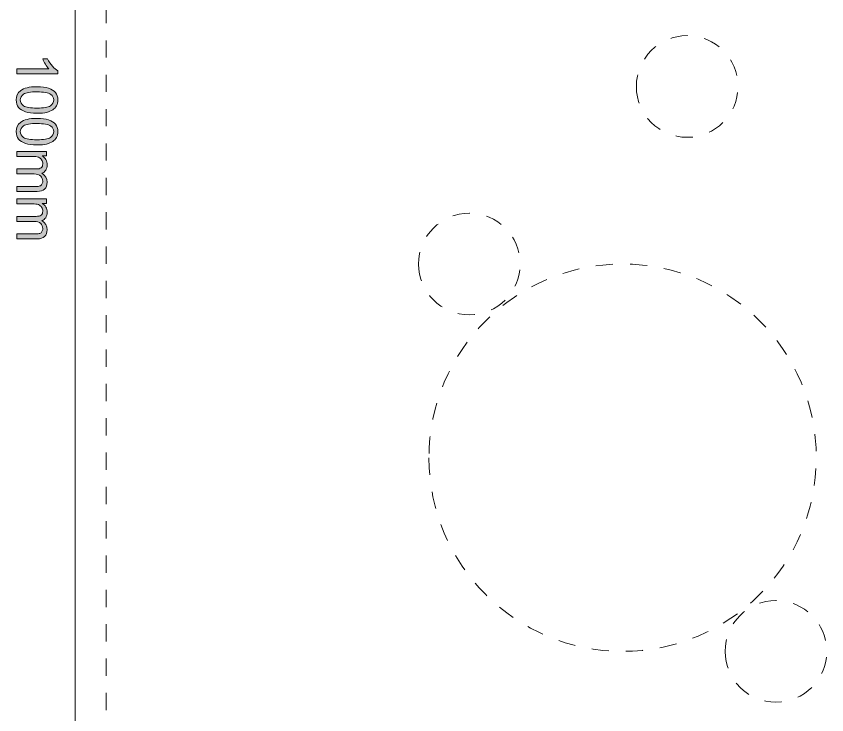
# Model space of a CAD drawing. Header units: inches. Extents: x 25 to 180, y 78 to 199.
# Drawn here: x 24.7 to 75, y 112.8 to 156.1 of the extents above; entities that cross this region are included whole.
import ezdxf

# ---------------------------------------------------------------- set-up
doc = ezdxf.new("R2010")
doc.units = ezdxf.units.IN
doc.header["$MEASUREMENT"] = 0
for name, pattern in [('AI-Linetype-1', [2.127778, 1.063889, -1.063889]), ('AI-Linetype-16', [2.116667, 1.058333, -1.058333]), ('AI-Linetype-24', [2.116667, 1.058333, -1.058333]), ('AI-Linetype-7', [2.116667, 1.058333, -1.058333]), ('AI-Linetype-8', [2.116667, 1.058333, -1.058333])]:
    doc.linetypes.add(name, pattern=pattern)

# ---------------------------------------------------------------- blocks, each defined once
blk = doc.blocks.new('block 4')
at = {"color": 240, "linetype": 'AI-Linetype-1', "lineweight": 18, "true_color": 0xed1c24}
blk.add_lwpolyline([(30.304, 197.103), (30.304, 99.757)], dxfattribs=at)
blk = doc.blocks.new('block 3')
blk.add_blockref('block 4', (0, 0))
blk = doc.blocks.new('block 2')
blk.add_blockref('block 3', (0, 0))
blk = doc.blocks.new('block 24')
at = {"color": 240, "linetype": 'AI-Linetype-7', "lineweight": 18, "true_color": 0xed1c24}
blk.add_open_spline([(49.654, 140.696), (49.654, 142.436), (51.064, 143.846), (52.804, 143.846), (54.544, 143.846), (55.954, 142.436), (55.954, 140.696), (55.954, 138.956), (54.544, 137.546), (52.804, 137.546), (51.064, 137.546), (49.654, 138.956), (49.654, 140.696), (49.654, 140.696), (49.654, 140.696), (49.654, 140.696)], degree=3, knots=[0, 0, 0, 0, 1, 1, 1, 2, 2, 2, 3, 3, 3, 4, 4, 4, 5, 5, 5, 5], dxfattribs=at)
blk = doc.blocks.new('block 25')
at = {"color": 240, "linetype": 'AI-Linetype-8', "lineweight": 18, "true_color": 0xed1c24}
blk.add_open_spline([(63.154, 151.696), (63.154, 153.436), (64.564, 154.846), (66.304, 154.846), (68.044, 154.846), (69.454, 153.436), (69.454, 151.696), (69.454, 149.956), (68.044, 148.546), (66.304, 148.546), (64.564, 148.546), (63.154, 149.956), (63.154, 151.696), (63.154, 151.696), (63.154, 151.696), (63.154, 151.696)], degree=3, knots=[0, 0, 0, 0, 1, 1, 1, 2, 2, 2, 3, 3, 3, 4, 4, 4, 5, 5, 5, 5], dxfattribs=at)
blk = doc.blocks.new('block 33')
at = {"color": 240, "linetype": 'AI-Linetype-16', "lineweight": 18, "true_color": 0xed1c24}
blk.add_open_spline([(50.304, 128.696), (50.304, 135.323), (55.677, 140.696), (62.304, 140.696), (68.932, 140.696), (74.304, 135.323), (74.304, 128.696), (74.304, 122.068), (68.932, 116.696), (62.304, 116.696), (55.677, 116.696), (50.304, 122.068), (50.304, 128.696), (50.304, 128.696), (50.304, 128.696), (50.304, 128.696)], degree=3, knots=[0, 0, 0, 0, 1, 1, 1, 2, 2, 2, 3, 3, 3, 4, 4, 4, 5, 5, 5, 5], dxfattribs=at)
blk = doc.blocks.new('block 41')
at = {"color": 240, "linetype": 'AI-Linetype-24', "lineweight": 18, "true_color": 0xed1c24}
blk.add_open_spline([(68.654, 116.696), (68.654, 118.436), (70.064, 119.846), (71.804, 119.846), (73.544, 119.846), (74.954, 118.436), (74.954, 116.696), (74.954, 114.956), (73.544, 113.546), (71.804, 113.546), (70.064, 113.546), (68.654, 114.956), (68.654, 116.696), (68.654, 116.696), (68.654, 116.696), (68.654, 116.696)], degree=3, knots=[0, 0, 0, 0, 1, 1, 1, 2, 2, 2, 3, 3, 3, 4, 4, 4, 5, 5, 5, 5], dxfattribs=at)
blk = doc.blocks.new('block 46')
at = {"true_color": 0x0066b3}
h = blk.add_hatch(color=152, dxfattribs=at)
h.dxf.hatch_style = 2
edge = h.paths.add_edge_path()
edge.add_spline(control_points=[(24.769, 152.477), (24.769, 152.477), (24.769, 152.787), (24.769, 152.787), (24.769, 152.787), (26.744, 152.787), (26.744, 152.787), (26.673, 152.861), (26.602, 152.959), (26.531, 153.08), (26.459, 153.202), (26.406, 153.31), (26.37, 153.407), (26.37, 153.407), (26.67, 153.407), (26.67, 153.407), (26.752, 153.233), (26.85, 153.082), (26.966, 152.952), (27.083, 152.822), (27.195, 152.73), (27.304, 152.676), (27.304, 152.676), (27.304, 152.477), (27.304, 152.477), (27.304, 152.477), (24.769, 152.477), (24.769, 152.477)], knot_values=[0, 0, 0, 0, 1, 1, 1, 2, 2, 2, 3, 3, 3, 4, 4, 4, 5, 5, 5, 6, 6, 6, 7, 7, 7, 8, 8, 8, 9, 9, 9, 9], degree=3, periodic=1)
h = blk.add_hatch(color=152, dxfattribs=at)
h.dxf.hatch_style = 2
edge = h.paths.add_edge_path()
edge.add_spline(control_points=[(26.014, 151.683), (26.313, 151.683), (26.553, 151.652), (26.735, 151.59), (26.917, 151.529), (27.057, 151.438), (27.156, 151.317), (27.255, 151.195), (27.304, 151.043), (27.304, 150.859), (27.304, 150.724), (27.277, 150.605), (27.222, 150.503), (27.168, 150.4), (27.089, 150.316), (26.986, 150.249), (26.883, 150.183), (26.758, 150.131), (26.611, 150.093), (26.463, 150.055), (26.264, 150.036), (26.014, 150.036), (25.718, 150.036), (25.479, 150.066), (25.296, 150.127), (25.114, 150.188), (24.974, 150.279), (24.875, 150.4), (24.775, 150.521), (24.725, 150.674), (24.725, 150.859), (24.725, 151.103), (24.813, 151.294), (24.987, 151.433), (25.197, 151.599), (25.54, 151.683), (26.014, 151.683)], knot_values=[0, 0, 0, 0, 1, 1, 1, 2, 2, 2, 3, 3, 3, 4, 4, 4, 5, 5, 5, 6, 6, 6, 7, 7, 7, 8, 8, 8, 9, 9, 9, 10, 10, 10, 11, 11, 11, 12, 12, 12, 12], degree=3, periodic=1)
edge = h.paths.add_edge_path()
edge.add_spline(control_points=[(26.014, 151.364), (25.599, 151.364), (25.324, 151.315), (25.186, 151.218), (25.049, 151.121), (24.98, 151.002), (24.98, 150.859), (24.98, 150.717), (25.049, 150.597), (25.187, 150.5), (25.325, 150.403), (25.601, 150.354), (26.014, 150.354), (26.43, 150.354), (26.706, 150.403), (26.842, 150.5), (26.979, 150.597), (27.047, 150.718), (27.047, 150.863), (27.047, 151.005), (26.987, 151.119), (26.867, 151.204), (26.713, 151.31), (26.428, 151.364), (26.014, 151.364)], knot_values=[0, 0, 0, 0, 1, 1, 1, 2, 2, 2, 3, 3, 3, 4, 4, 4, 5, 5, 5, 6, 6, 6, 7, 7, 7, 8, 8, 8, 8], degree=3, periodic=1)
h = blk.add_hatch(color=152, dxfattribs=at)
h.dxf.hatch_style = 2
edge = h.paths.add_edge_path()
edge.add_spline(control_points=[(26.014, 149.721), (26.313, 149.721), (26.553, 149.69), (26.735, 149.628), (26.917, 149.567), (27.057, 149.476), (27.156, 149.355), (27.255, 149.233), (27.304, 149.081), (27.304, 148.897), (27.304, 148.762), (27.277, 148.643), (27.222, 148.541), (27.168, 148.438), (27.089, 148.354), (26.986, 148.287), (26.883, 148.221), (26.758, 148.169), (26.611, 148.13), (26.463, 148.093), (26.264, 148.074), (26.014, 148.074), (25.718, 148.074), (25.479, 148.104), (25.296, 148.165), (25.114, 148.226), (24.974, 148.317), (24.875, 148.438), (24.775, 148.559), (24.725, 148.712), (24.725, 148.897), (24.725, 149.141), (24.813, 149.332), (24.987, 149.471), (25.197, 149.637), (25.54, 149.721), (26.014, 149.721)], knot_values=[0, 0, 0, 0, 1, 1, 1, 2, 2, 2, 3, 3, 3, 4, 4, 4, 5, 5, 5, 6, 6, 6, 7, 7, 7, 8, 8, 8, 9, 9, 9, 10, 10, 10, 11, 11, 11, 12, 12, 12, 12], degree=3, periodic=1)
edge = h.paths.add_edge_path()
edge.add_spline(control_points=[(26.014, 149.402), (25.599, 149.402), (25.324, 149.353), (25.186, 149.256), (25.049, 149.159), (24.98, 149.04), (24.98, 148.897), (24.98, 148.755), (25.049, 148.635), (25.187, 148.538), (25.325, 148.441), (25.601, 148.392), (26.014, 148.392), (26.43, 148.392), (26.706, 148.441), (26.842, 148.538), (26.979, 148.635), (27.047, 148.756), (27.047, 148.901), (27.047, 149.043), (26.987, 149.157), (26.867, 149.242), (26.713, 149.349), (26.428, 149.402), (26.014, 149.402)], knot_values=[0, 0, 0, 0, 1, 1, 1, 2, 2, 2, 3, 3, 3, 4, 4, 4, 5, 5, 5, 6, 6, 6, 7, 7, 7, 8, 8, 8, 8], degree=3, periodic=1)
h = blk.add_hatch(color=152, dxfattribs=at)
h.dxf.hatch_style = 2
edge = h.paths.add_edge_path()
edge.add_spline(control_points=[(24.769, 147.672), (24.769, 147.672), (26.598, 147.672), (26.598, 147.672), (26.598, 147.672), (26.598, 147.395), (26.598, 147.395), (26.598, 147.395), (26.341, 147.395), (26.341, 147.395), (26.431, 147.338), (26.503, 147.261), (26.557, 147.166), (26.612, 147.071), (26.639, 146.962), (26.639, 146.84), (26.639, 146.705), (26.611, 146.594), (26.555, 146.507), (26.499, 146.42), (26.42, 146.359), (26.319, 146.324), (26.532, 146.179), (26.639, 145.991), (26.639, 145.759), (26.639, 145.577), (26.589, 145.438), (26.488, 145.34), (26.388, 145.242), (26.233, 145.194), (26.024, 145.194), (26.024, 145.194), (24.769, 145.194), (24.769, 145.194), (24.769, 145.194), (24.769, 145.502), (24.769, 145.502), (24.769, 145.502), (25.921, 145.502), (25.921, 145.502), (26.045, 145.502), (26.134, 145.512), (26.189, 145.532), (26.243, 145.552), (26.287, 145.589), (26.321, 145.641), (26.354, 145.694), (26.37, 145.756), (26.37, 145.827), (26.37, 145.956), (26.328, 146.063), (26.242, 146.148), (26.157, 146.233), (26.02, 146.275), (25.831, 146.275), (25.831, 146.275), (24.769, 146.275), (24.769, 146.275), (24.769, 146.275), (24.769, 146.585), (24.769, 146.585), (24.769, 146.585), (25.957, 146.585), (25.957, 146.585), (26.095, 146.585), (26.198, 146.611), (26.267, 146.661), (26.336, 146.712), (26.37, 146.794), (26.37, 146.909), (26.37, 146.997), (26.347, 147.077), (26.302, 147.151), (26.256, 147.225), (26.189, 147.279), (26.1, 147.312), (26.012, 147.346), (25.884, 147.362), (25.718, 147.362), (25.718, 147.362), (24.769, 147.362), (24.769, 147.362), (24.769, 147.362), (24.769, 147.672), (24.769, 147.672)], knot_values=[0, 0, 0, 0, 1, 1, 1, 2, 2, 2, 3, 3, 3, 4, 4, 4, 5, 5, 5, 6, 6, 6, 7, 7, 7, 8, 8, 8, 9, 9, 9, 10, 10, 10, 11, 11, 11, 12, 12, 12, 13, 13, 13, 14, 14, 14, 15, 15, 15, 16, 16, 16, 17, 17, 17, 18, 18, 18, 19, 19, 19, 20, 20, 20, 21, 21, 21, 22, 22, 22, 23, 23, 23, 24, 24, 24, 25, 25, 25, 26, 26, 26, 27, 27, 27, 28, 28, 28, 28], degree=3, periodic=1)
h = blk.add_hatch(color=152, dxfattribs=at)
h.dxf.hatch_style = 2
edge = h.paths.add_edge_path()
edge.add_spline(control_points=[(24.769, 144.734), (24.769, 144.734), (26.598, 144.734), (26.598, 144.734), (26.598, 144.734), (26.598, 144.456), (26.598, 144.456), (26.598, 144.456), (26.341, 144.456), (26.341, 144.456), (26.431, 144.399), (26.503, 144.323), (26.557, 144.227), (26.612, 144.132), (26.639, 144.024), (26.639, 143.902), (26.639, 143.766), (26.611, 143.655), (26.555, 143.568), (26.499, 143.482), (26.42, 143.421), (26.319, 143.385), (26.532, 143.24), (26.639, 143.052), (26.639, 142.82), (26.639, 142.639), (26.589, 142.499), (26.488, 142.401), (26.388, 142.304), (26.233, 142.255), (26.024, 142.255), (26.024, 142.255), (24.769, 142.255), (24.769, 142.255), (24.769, 142.255), (24.769, 142.563), (24.769, 142.563), (24.769, 142.563), (25.921, 142.563), (25.921, 142.563), (26.045, 142.563), (26.134, 142.573), (26.189, 142.594), (26.243, 142.614), (26.287, 142.65), (26.321, 142.703), (26.354, 142.756), (26.37, 142.818), (26.37, 142.889), (26.37, 143.018), (26.328, 143.124), (26.242, 143.209), (26.157, 143.294), (26.02, 143.337), (25.831, 143.337), (25.831, 143.337), (24.769, 143.337), (24.769, 143.337), (24.769, 143.337), (24.769, 143.647), (24.769, 143.647), (24.769, 143.647), (25.957, 143.647), (25.957, 143.647), (26.095, 143.647), (26.198, 143.672), (26.267, 143.722), (26.336, 143.773), (26.37, 143.856), (26.37, 143.971), (26.37, 144.058), (26.347, 144.139), (26.302, 144.213), (26.256, 144.287), (26.189, 144.341), (26.1, 144.374), (26.012, 144.407), (25.884, 144.424), (25.718, 144.424), (25.718, 144.424), (24.769, 144.424), (24.769, 144.424), (24.769, 144.424), (24.769, 144.734), (24.769, 144.734)], knot_values=[0, 0, 0, 0, 1, 1, 1, 2, 2, 2, 3, 3, 3, 4, 4, 4, 5, 5, 5, 6, 6, 6, 7, 7, 7, 8, 8, 8, 9, 9, 9, 10, 10, 10, 11, 11, 11, 12, 12, 12, 13, 13, 13, 14, 14, 14, 15, 15, 15, 16, 16, 16, 17, 17, 17, 18, 18, 18, 19, 19, 19, 20, 20, 20, 21, 21, 21, 22, 22, 22, 23, 23, 23, 24, 24, 24, 25, 25, 25, 26, 26, 26, 27, 27, 27, 28, 28, 28, 28], degree=3, periodic=1)
at = {"lineweight": 0}
for points, knots in [([(24.769, 152.477), (24.769, 152.477), (24.769, 152.787), (24.769, 152.787), (24.769, 152.787), (26.744, 152.787), (26.744, 152.787), (26.673, 152.861), (26.602, 152.959), (26.531, 153.08), (26.459, 153.202), (26.406, 153.31), (26.37, 153.407), (26.37, 153.407), (26.67, 153.407), (26.67, 153.407), (26.752, 153.233), (26.85, 153.082), (26.966, 152.952), (27.083, 152.822), (27.195, 152.73), (27.304, 152.676), (27.304, 152.676), (27.304, 152.477), (27.304, 152.477), (27.304, 152.477), (24.769, 152.477), (24.769, 152.477)], [0, 0, 0, 0, 1, 1, 1, 2, 2, 2, 3, 3, 3, 4, 4, 4, 5, 5, 5, 6, 6, 6, 7, 7, 7, 8, 8, 8, 9, 9, 9, 9]), ([(26.014, 151.683), (26.313, 151.683), (26.553, 151.652), (26.735, 151.59), (26.917, 151.529), (27.057, 151.438), (27.156, 151.317), (27.255, 151.195), (27.304, 151.043), (27.304, 150.859), (27.304, 150.724), (27.277, 150.605), (27.222, 150.503), (27.168, 150.4), (27.089, 150.316), (26.986, 150.249), (26.883, 150.183), (26.758, 150.131), (26.611, 150.093), (26.463, 150.055), (26.264, 150.036), (26.014, 150.036), (25.718, 150.036), (25.479, 150.066), (25.296, 150.127), (25.114, 150.188), (24.974, 150.279), (24.875, 150.4), (24.775, 150.521), (24.725, 150.674), (24.725, 150.859), (24.725, 151.103), (24.813, 151.294), (24.987, 151.433), (25.197, 151.599), (25.54, 151.683), (26.014, 151.683)], [0, 0, 0, 0, 1, 1, 1, 2, 2, 2, 3, 3, 3, 4, 4, 4, 5, 5, 5, 6, 6, 6, 7, 7, 7, 8, 8, 8, 9, 9, 9, 10, 10, 10, 11, 11, 11, 12, 12, 12, 12]), ([(26.014, 151.364), (25.599, 151.364), (25.324, 151.315), (25.186, 151.218), (25.049, 151.121), (24.98, 151.002), (24.98, 150.859), (24.98, 150.717), (25.049, 150.597), (25.187, 150.5), (25.325, 150.403), (25.601, 150.354), (26.014, 150.354), (26.43, 150.354), (26.706, 150.403), (26.842, 150.5), (26.979, 150.597), (27.047, 150.718), (27.047, 150.863), (27.047, 151.005), (26.987, 151.119), (26.867, 151.204), (26.713, 151.31), (26.428, 151.364), (26.014, 151.364)], [0, 0, 0, 0, 1, 1, 1, 2, 2, 2, 3, 3, 3, 4, 4, 4, 5, 5, 5, 6, 6, 6, 7, 7, 7, 8, 8, 8, 8]), ([(26.014, 149.721), (26.313, 149.721), (26.553, 149.69), (26.735, 149.628), (26.917, 149.567), (27.057, 149.476), (27.156, 149.355), (27.255, 149.233), (27.304, 149.081), (27.304, 148.897), (27.304, 148.762), (27.277, 148.643), (27.222, 148.541), (27.168, 148.438), (27.089, 148.354), (26.986, 148.287), (26.883, 148.221), (26.758, 148.169), (26.611, 148.13), (26.463, 148.093), (26.264, 148.074), (26.014, 148.074), (25.718, 148.074), (25.479, 148.104), (25.296, 148.165), (25.114, 148.226), (24.974, 148.317), (24.875, 148.438), (24.775, 148.559), (24.725, 148.712), (24.725, 148.897), (24.725, 149.141), (24.813, 149.332), (24.987, 149.471), (25.197, 149.637), (25.54, 149.721), (26.014, 149.721)], [0, 0, 0, 0, 1, 1, 1, 2, 2, 2, 3, 3, 3, 4, 4, 4, 5, 5, 5, 6, 6, 6, 7, 7, 7, 8, 8, 8, 9, 9, 9, 10, 10, 10, 11, 11, 11, 12, 12, 12, 12]), ([(26.014, 149.402), (25.599, 149.402), (25.324, 149.353), (25.186, 149.256), (25.049, 149.159), (24.98, 149.04), (24.98, 148.897), (24.98, 148.755), (25.049, 148.635), (25.187, 148.538), (25.325, 148.441), (25.601, 148.392), (26.014, 148.392), (26.43, 148.392), (26.706, 148.441), (26.842, 148.538), (26.979, 148.635), (27.047, 148.756), (27.047, 148.901), (27.047, 149.043), (26.987, 149.157), (26.867, 149.242), (26.713, 149.349), (26.428, 149.402), (26.014, 149.402)], [0, 0, 0, 0, 1, 1, 1, 2, 2, 2, 3, 3, 3, 4, 4, 4, 5, 5, 5, 6, 6, 6, 7, 7, 7, 8, 8, 8, 8]), ([(24.769, 147.672), (24.769, 147.672), (26.598, 147.672), (26.598, 147.672), (26.598, 147.672), (26.598, 147.395), (26.598, 147.395), (26.598, 147.395), (26.341, 147.395), (26.341, 147.395), (26.431, 147.338), (26.503, 147.261), (26.557, 147.166), (26.612, 147.071), (26.639, 146.962), (26.639, 146.84), (26.639, 146.705), (26.611, 146.594), (26.555, 146.507), (26.499, 146.42), (26.42, 146.359), (26.319, 146.324), (26.532, 146.179), (26.639, 145.991), (26.639, 145.759), (26.639, 145.577), (26.589, 145.438), (26.488, 145.34), (26.388, 145.242), (26.233, 145.194), (26.024, 145.194), (26.024, 145.194), (24.769, 145.194), (24.769, 145.194), (24.769, 145.194), (24.769, 145.502), (24.769, 145.502), (24.769, 145.502), (25.921, 145.502), (25.921, 145.502), (26.045, 145.502), (26.134, 145.512), (26.189, 145.532), (26.243, 145.552), (26.287, 145.589), (26.321, 145.641), (26.354, 145.694), (26.37, 145.756), (26.37, 145.827), (26.37, 145.956), (26.328, 146.063), (26.242, 146.148), (26.157, 146.233), (26.02, 146.275), (25.831, 146.275), (25.831, 146.275), (24.769, 146.275), (24.769, 146.275), (24.769, 146.275), (24.769, 146.585), (24.769, 146.585), (24.769, 146.585), (25.957, 146.585), (25.957, 146.585), (26.095, 146.585), (26.198, 146.611), (26.267, 146.661), (26.336, 146.712), (26.37, 146.794), (26.37, 146.909), (26.37, 146.997), (26.347, 147.077), (26.302, 147.151), (26.256, 147.225), (26.189, 147.279), (26.1, 147.312), (26.012, 147.346), (25.884, 147.362), (25.718, 147.362), (25.718, 147.362), (24.769, 147.362), (24.769, 147.362), (24.769, 147.362), (24.769, 147.672), (24.769, 147.672)], [0, 0, 0, 0, 1, 1, 1, 2, 2, 2, 3, 3, 3, 4, 4, 4, 5, 5, 5, 6, 6, 6, 7, 7, 7, 8, 8, 8, 9, 9, 9, 10, 10, 10, 11, 11, 11, 12, 12, 12, 13, 13, 13, 14, 14, 14, 15, 15, 15, 16, 16, 16, 17, 17, 17, 18, 18, 18, 19, 19, 19, 20, 20, 20, 21, 21, 21, 22, 22, 22, 23, 23, 23, 24, 24, 24, 25, 25, 25, 26, 26, 26, 27, 27, 27, 28, 28, 28, 28]), ([(24.769, 144.734), (24.769, 144.734), (26.598, 144.734), (26.598, 144.734), (26.598, 144.734), (26.598, 144.456), (26.598, 144.456), (26.598, 144.456), (26.341, 144.456), (26.341, 144.456), (26.431, 144.399), (26.503, 144.323), (26.557, 144.227), (26.612, 144.132), (26.639, 144.024), (26.639, 143.902), (26.639, 143.766), (26.611, 143.655), (26.555, 143.568), (26.499, 143.482), (26.42, 143.421), (26.319, 143.385), (26.532, 143.24), (26.639, 143.052), (26.639, 142.82), (26.639, 142.639), (26.589, 142.499), (26.488, 142.401), (26.388, 142.304), (26.233, 142.255), (26.024, 142.255), (26.024, 142.255), (24.769, 142.255), (24.769, 142.255), (24.769, 142.255), (24.769, 142.563), (24.769, 142.563), (24.769, 142.563), (25.921, 142.563), (25.921, 142.563), (26.045, 142.563), (26.134, 142.573), (26.189, 142.594), (26.243, 142.614), (26.287, 142.65), (26.321, 142.703), (26.354, 142.756), (26.37, 142.818), (26.37, 142.889), (26.37, 143.018), (26.328, 143.124), (26.242, 143.209), (26.157, 143.294), (26.02, 143.337), (25.831, 143.337), (25.831, 143.337), (24.769, 143.337), (24.769, 143.337), (24.769, 143.337), (24.769, 143.647), (24.769, 143.647), (24.769, 143.647), (25.957, 143.647), (25.957, 143.647), (26.095, 143.647), (26.198, 143.672), (26.267, 143.722), (26.336, 143.773), (26.37, 143.856), (26.37, 143.971), (26.37, 144.058), (26.347, 144.139), (26.302, 144.213), (26.256, 144.287), (26.189, 144.341), (26.1, 144.374), (26.012, 144.407), (25.884, 144.424), (25.718, 144.424), (25.718, 144.424), (24.769, 144.424), (24.769, 144.424), (24.769, 144.424), (24.769, 144.734), (24.769, 144.734)], [0, 0, 0, 0, 1, 1, 1, 2, 2, 2, 3, 3, 3, 4, 4, 4, 5, 5, 5, 6, 6, 6, 7, 7, 7, 8, 8, 8, 9, 9, 9, 10, 10, 10, 11, 11, 11, 12, 12, 12, 13, 13, 13, 14, 14, 14, 15, 15, 15, 16, 16, 16, 17, 17, 17, 18, 18, 18, 19, 19, 19, 20, 20, 20, 21, 21, 21, 22, 22, 22, 23, 23, 23, 24, 24, 24, 25, 25, 25, 26, 26, 26, 27, 27, 27, 28, 28, 28, 28])]:
    blk.add_open_spline(points, degree=3, knots=knots, dxfattribs=at)

msp = doc.modelspace()

# ---------------------------------------------------------------- linework, layer by layer
at = {"color": 152, "lineweight": 18, "true_color": 0x0066b3}
msp.add_lwpolyline([(28.384, 198.696), (28.384, 98.696)], dxfattribs=at)

# ---------------------------------------------------------------- block references
for name in ['block 2', 'block 25', 'block 46', 'block 24', 'block 33', 'block 41']:
    msp.add_blockref(name, (0, 0))

doc.saveas('drawing.dxf')
